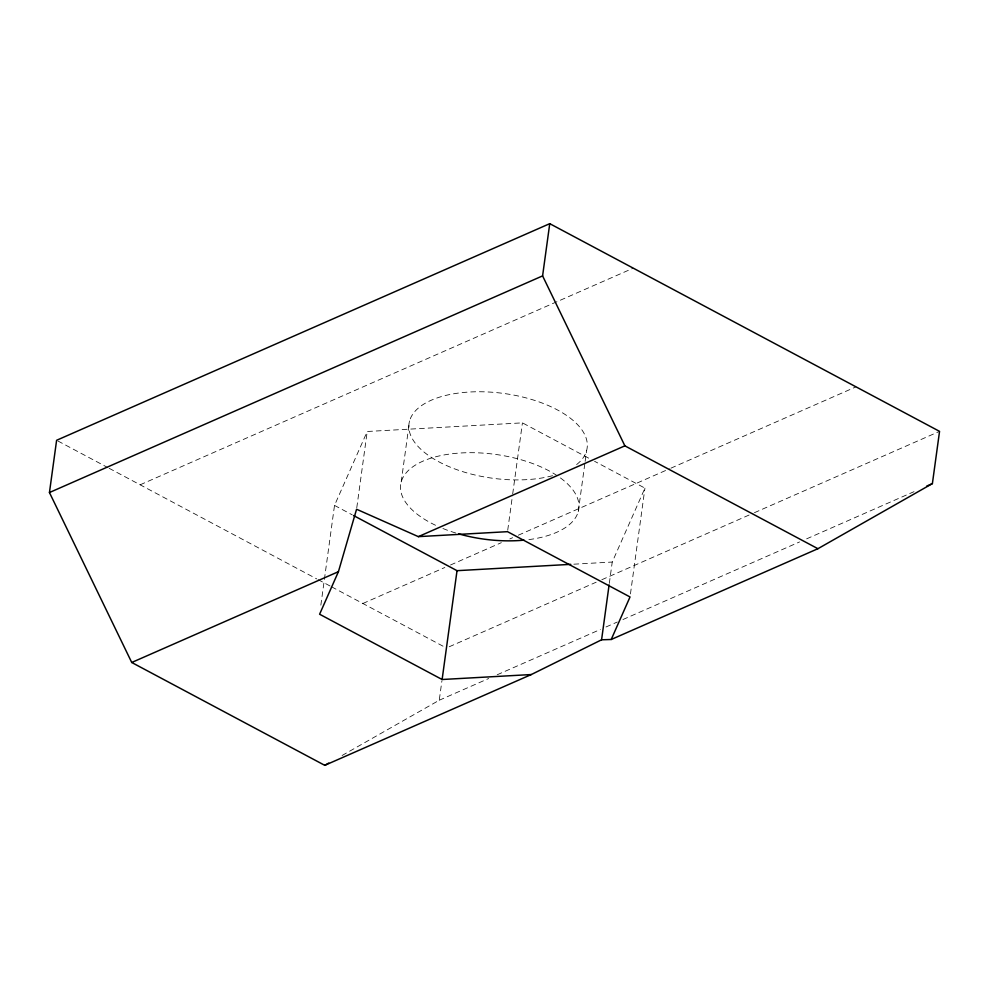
<?xml version="1.0" encoding="UTF-8"?>
<svg xmlns="http://www.w3.org/2000/svg" width="989" height="989" viewBox="0 0 989 989"><rect width="100%" height="100%" fill="white"/><g stroke="black" fill="none" stroke-linecap="round" stroke-linejoin="round"><path stroke-width="0.74" stroke-dasharray="4.95 3.71" d="M320.856 605.157L334.517 505.404L367.216 431.488L522.427 422.859L589.135 458.402M356.782 507.716L367.216 431.488M401.213 481.89L409.557 420.955M342.083 755.497L439.252 700.237L441.91 680.828M507.728 530.166L512.5 495.402M512.698 493.894L522.427 422.859M578.256 511.647L584.932 462.889M585.142 461.369L586.601 450.7M609.311 583.386L612.24 562.049L644.939 488.133L594.574 461.294M630.45 593.932L644.939 488.133M140.129 484.808L633.281 268.167M362.876 603.488L444.827 567.488M450.49 565.003L501.349 542.664M509.829 538.931L512.661 537.695M518.31 535.21L669.504 468.798M670.913 468.168L856.017 386.86M449.229 646.757L596.182 582.2M601.844 579.715L753.037 513.303M754.446 512.685L939.55 431.365M439.252 700.237L488.702 678.503M497.183 674.782L600.335 629.474M605.985 626.989L617.297 622.019M622.946 619.534L799.569 541.947M806.641 538.844L914.021 491.669M573.843 564.187L612.24 562.049M334.517 505.404L352.22 514.836M57.955 441.02L107.801 467.574M109.149 468.292L316.703 578.886M318.05 579.603L330.277 586.118M331.636 586.848L445.062 647.276M560.429 477.947A89.9 42.762 7.8 0 1 525.579 539.994M455.744 533.009A89.9 42.762 7.8 0 1 442.38 528.287M435.543 525.27A89.9 42.762 7.8 0 1 425.233 460.194A89.9 42.762 7.8 0 1 558.192 476.364M552.567 475.697A89.9 42.762 7.8 0 1 412.116 438.35A89.9 42.762 7.8 0 1 507.987 394.079A89.9 42.762 7.8 0 1 576.612 464.583"/><path stroke-width="1.48" d="M49.45 492.534L56.608 440.29L549.748 223.662L939.55 431.365L932.392 483.596L817.915 548.71L611.214 639.487L601.584 639.796L531.303 674.547L324.775 765.338L131.735 662.482L49.45 492.534L542.59 275.894L549.748 223.662M531.303 674.547L442.12 679.505L457.029 570.678L353.58 515.553M601.584 639.796L609.1 584.919M442.12 679.505L319.608 614.231L338.423 571.691L356.572 509.236L418.347 536.644L507.53 531.674L630.03 596.96L611.214 639.487M324.775 765.338L328.768 763.063M131.735 662.482L338.423 571.691M418.347 536.644L624.875 445.841L817.915 548.71M926.742 486.081L932.392 483.596M457.029 570.678L570.777 564.348M542.59 275.894L624.875 445.841M524.059 540.142A89.9 42.762 7.8 0 1 458.624 533.85"/></g></svg>
